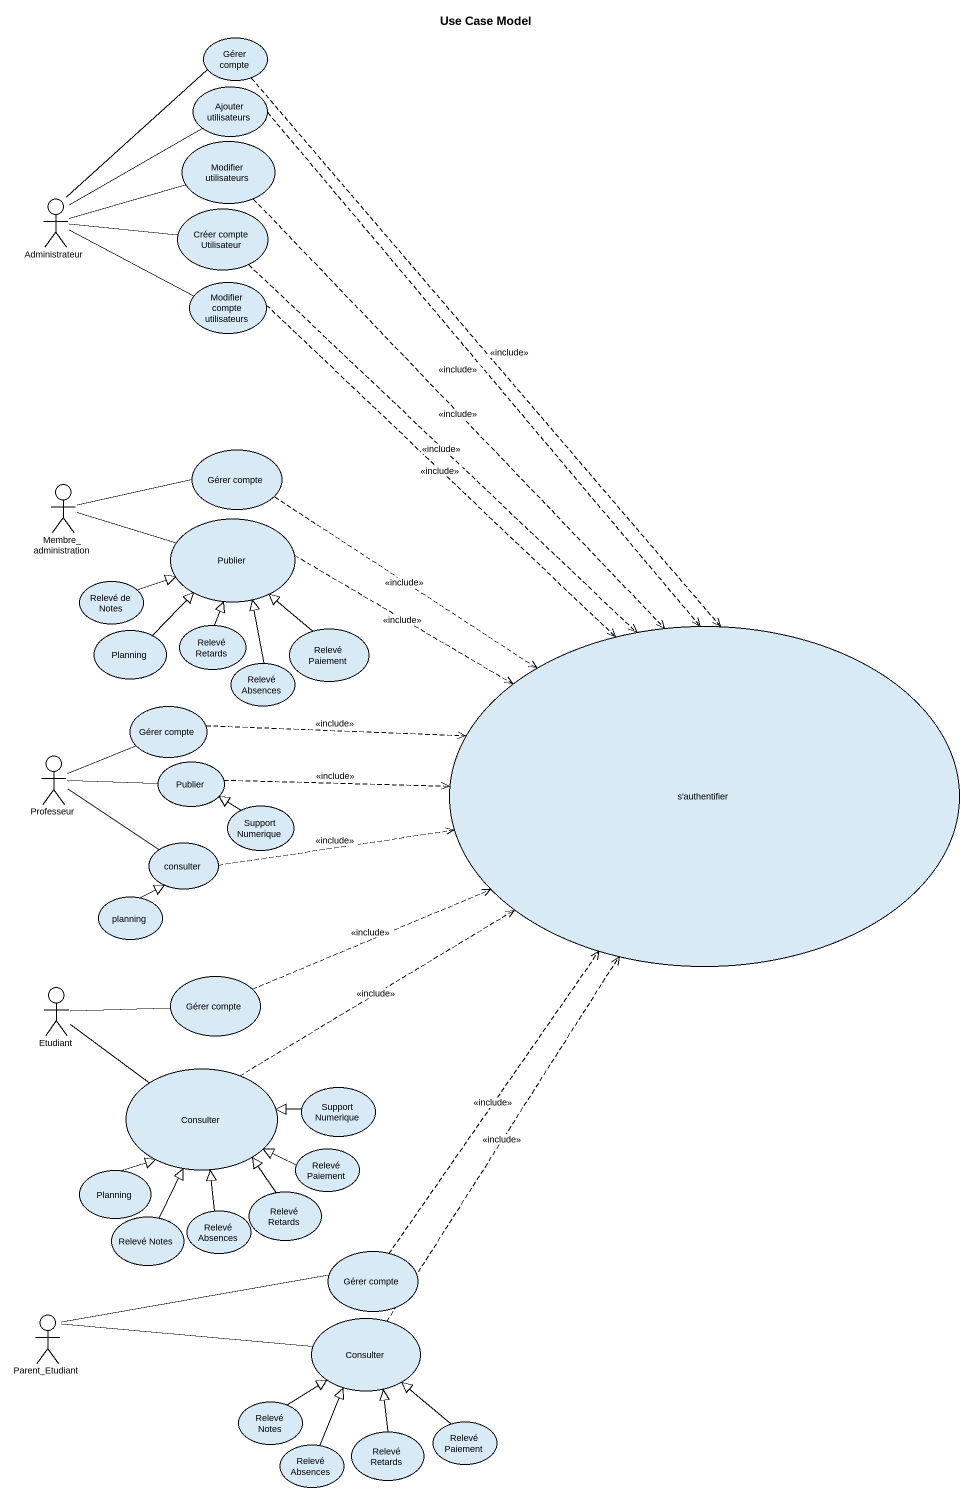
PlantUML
@startuml
title Use Case Model
usecase "Gérer compte" as Gérer_compte
usecase "Ajouter utilisateurs" as Ajouter_utilisateurs
usecase "Modifier utilisateurs" as Modifier_utilisateurs
actor Administrateur
usecase "Créer compte Utilisateur" as Créer_compte_Utilisateur
usecase "Modifier compte utilisateurs" as Modifier_compte_utilisateurs
usecase "Gérer compte" as Gérer_compte_2
actor Membre_administration
usecase Publier
usecase "Relevé de Notes" as Relevé_de_Notes
usecase Planning
usecase "Relevé Retards" as Relevé_Retards
usecase "Relevé Paiement" as Relevé_Paiement
usecase "s'authentifier" as s_authentifier
usecase "Relevé Absences" as Relevé_Absences
usecase "Gérer compte" as Gérer_compte_3
actor Professeur
usecase "Publier" as Publier_2
usecase "Support Numerique" as Support_Numerique
usecase consulter
usecase planning
usecase "Gérer compte" as Gérer_compte_4
actor Etudiant
usecase Consulter
usecase "Support Numerique" as Support_Numerique_2
usecase "Planning" as Planning_2
usecase "Relevé Paiement" as Relevé_Paiement_2
usecase "Relevé Absences" as Relevé_Absences_2
usecase "Relevé Retards" as Relevé_Retards_2
usecase "Relevé Notes" as Relevé_Notes
usecase "Gérer compte" as Gérer_compte_5
actor Parent_Etudiant
usecase "Consulter" as Consulter_2
usecase "Relevé Notes" as Relevé_Notes_2
usecase "Relevé Retards" as Relevé_Retards_3
usecase "Relevé Paiement" as Relevé_Paiement_3
usecase "Relevé Absences" as Relevé_Absences_3
Gérer_compte ..> s_authentifier : <<include>>
Ajouter_utilisateurs ..> s_authentifier : <<include>>
Modifier_utilisateurs ..> s_authentifier : <<include>>
Administrateur -up- Gérer_compte
Administrateur -up- Ajouter_utilisateurs
Administrateur -right- Modifier_utilisateurs
Administrateur -right- Créer_compte_Utilisateur
Administrateur -right- Modifier_compte_utilisateurs
Créer_compte_Utilisateur ..> s_authentifier : <<include>>
Modifier_compte_utilisateurs ..> s_authentifier : <<include>>
Gérer_compte_2 ..> s_authentifier : <<include>>
Membre_administration -right- Gérer_compte_2
Membre_administration -right- Publier
Publier .right.> s_authentifier : <<include>>
Relevé_de_Notes -right-|> Publier
Planning -up-|> Publier
Relevé_Retards -up-|> Publier
Relevé_Paiement -up-|> Publier
Relevé_Absences -up-|> Publier
Gérer_compte_3 .right.> s_authentifier : <<include>>
Professeur -right- Gérer_compte_3
Professeur -right- Publier_2
Professeur -right- consulter
Publier_2 .right.> s_authentifier : <<include>>
Support_Numerique -up-|> Publier_2
consulter .right.> s_authentifier : <<include>>
planning -up-|> consulter
Gérer_compte_4 .right.> s_authentifier : <<include>>
Etudiant -right- Gérer_compte_4
Etudiant -- Consulter
Consulter .up.> s_authentifier : <<include>>
Support_Numerique_2 -left-|> Consulter
Planning_2 -up-|> Consulter
Relevé_Paiement_2 -left-|> Consulter
Relevé_Absences_2 -up-|> Consulter
Relevé_Retards_2 -up-|> Consulter
Relevé_Notes -up-|> Consulter
Gérer_compte_5 .up.> s_authentifier : <<include>>
Parent_Etudiant -right- Gérer_compte_5
Parent_Etudiant -right- Consulter_2
Consulter_2 .up.> s_authentifier : <<include>>
Relevé_Notes_2 -up-|> Consulter_2
Relevé_Retards_3 -up-|> Consulter_2
Relevé_Paiement_3 -up-|> Consulter_2
Relevé_Absences_3 -up-|> Consulter_2
@enduml
